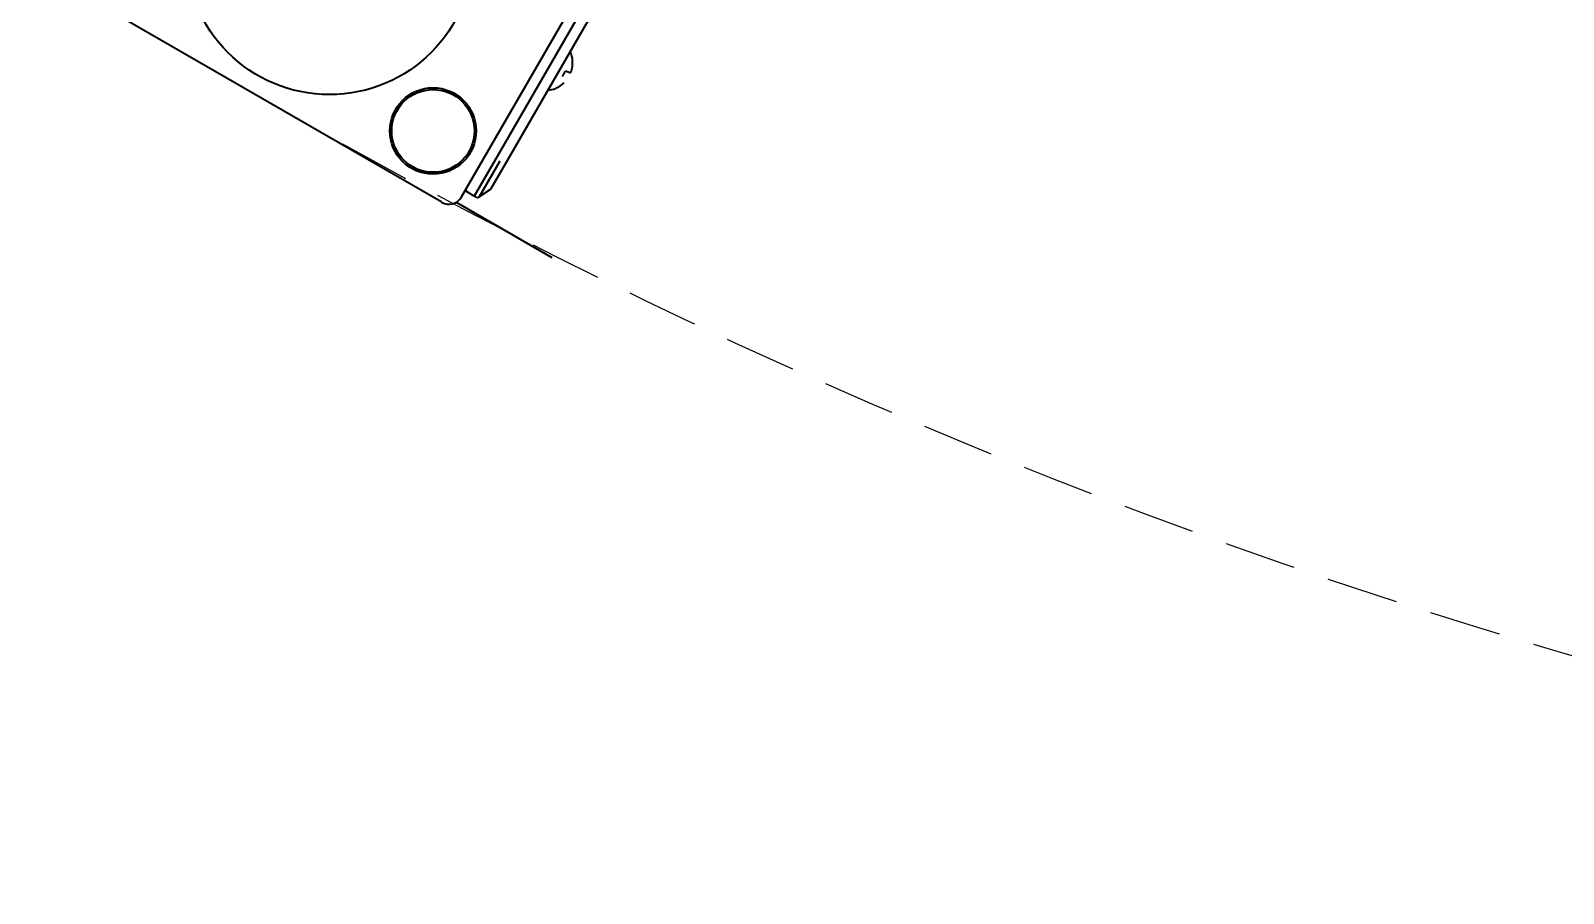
# Model space of a CAD drawing. Header units: inches. Extents: x 786 to 5593, y 691 to 5453.
# Drawn here: x 2973.4 to 3186.5, y 690.7 to 810.6 of the extents above; entities that cross this region are included whole.
import ezdxf

# ---------------------------------------------------------------- set-up
doc = ezdxf.new("R2010")
doc.units = ezdxf.units.IN
doc.linetypes.add('ACISOTGL', pattern=[3, 2, -1])
doc.layers.add('1', color=7, linetype='Continuous', true_color=0xffffff)

msp = doc.modelspace()

# ---------------------------------------------------------------- linework, layer by layer
at = {"linetype": 'ACISOTGL', "ltscale": 5}
msp.add_arc((3420.09, 1523.46), 832.8, 240, 359.8624, dxfattribs=at)
at = {"layer": '1', "color": 7, "linetype": 'Continuous', "lineweight": 35}
for p, q in [((3055.27, 825.57), (3033.27, 787.46)), ((3030.54, 786.73), (2973.38, 819.73)), ((3053.07, 818.75), (3038.07, 792.77)), ((3054.37, 818), (3039.37, 792.02)), ((3038.07, 792.77), (3035.07, 787.58)), ((3038.62, 792.45), (3035.77, 787.5)), ((3039.37, 792.02), (3037.44, 788.68)), ((3032.54, 786.73), (3045.86, 779.04)), ((3035.07, 787.58), (3034, 788.25)), ((3035.26, 787.48), (3035.07, 787.58)), ((3037.25, 788.48), (3035.77, 787.5))]:
    msp.add_line(p, q, dxfattribs=at)
for centre, radius in [((3014.94, 821.71), 20), ((3029.34, 796.66), 6), ((3029.34, 796.66), 5.75)]:
    msp.add_circle(centre, radius, dxfattribs=at)
for centre, radius, start, end in [((3045.05, 806.06), 3.74, 9.3791, 25.8439), ((3045.05, 806.06), 3.74, 274.156, 290.6111), ((3036.92, 788.98), 0.6, 303.4349, 330), ((3031.54, 788.46), 2, 240, 330), ((3034.13, 788.46), 0.25, 150, 238), ((3035.49, 787.92), 0.5, 242, 303.4349)]:
    msp.add_arc(centre, radius, start, end, dxfattribs=at)
for centre, major_axis, ratio, start_param, end_param in [((3045.03, 806.08), (2.57, 2.7), 0.997235, 5.247399, 5.62012), ((3045.18, 806.33), (3.35, -1.63), 0.017407, 5.611261, 5.983982), ((3045.28, 806.57), (3.37, -1.5), 0.420739, 6.027806, 6.144672), ((3045.13, 806.32), (3.52, -1.1), 0.902278, 6.178468, 6.295334), ((3045.03, 806.07), (1.06, 3.58), 0.997235, 3.804658, 4.177379)]:
    msp.add_ellipse(centre, major_axis=major_axis, ratio=ratio, start_param=start_param, end_param=end_param, dxfattribs=at)
for points, knots in [([(3048.71, 806.54), (3048.71, 806.54), (3048.71, 806.54), (3048.72, 806.54), (3048.72, 806.54), (3048.72, 806.54), (3048.72, 806.54), (3048.72, 806.54), (3048.72, 806.55), (3048.72, 806.55), (3048.73, 806.57), (3048.74, 806.6), (3048.74, 806.64), (3048.74, 806.66), (3048.74, 806.67)], [0, 0, 0, 0, 0.224485, 0.543492, 0.578376, 0.58397, 0.58494, 0.585873, 0.587908, 0.610022, 0.664923, 0.762436, 0.906816, 1, 1, 1, 1]), ([(3047.32, 804.21), (3047.36, 804.28), (3047.4, 804.35), (3047.45, 804.45), (3047.47, 804.48), (3047.51, 804.55), (3047.53, 804.58), (3047.59, 804.69), (3047.63, 804.75), (3047.69, 804.86), (3047.71, 804.89), (3047.75, 804.96), (3047.77, 804.99), (3047.79, 805.02)], [0, 0, 0, 0, 0.25, 0.25, 0.375, 0.375, 0.5, 0.5, 0.75, 0.75, 0.875, 0.875, 1, 1, 1, 1])]:
    msp.add_open_spline(points, degree=3, knots=knots, dxfattribs=at)

doc.saveas('drawing.dxf')
